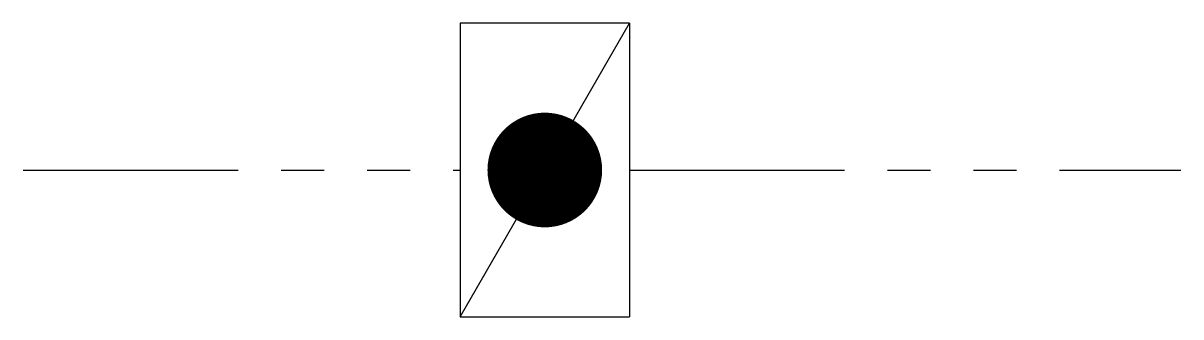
# Model space of a CAD drawing. Extents: x -21204.4 to -21153.9, y -11956.9 to -11944.1.
import ezdxf

# ---------------------------------------------------------------- set-up
doc = ezdxf.new("R2010")
doc.units = 0
doc.header["$MEASUREMENT"] = 0
doc.linetypes.add('PHANTOM2', pattern=[1.25, 0.625, -0.125, 0.125, -0.125, 0.125, -0.125])
doc.layers.get('0').update_dxf_attribs({"color": 3, "linetype": 'CONTINUOUS'})

msp = doc.modelspace()

# ---------------------------------------------------------------- linework, layer by layer
at = {"color": 2}
for p, q in [((-21177.983, -11944.063), (-21185.372, -11944.063)), ((-21185.372, -11956.862), (-21177.983, -11944.063)), ((-21185.372, -11944.063), (-21185.372, -11956.862)), ((-21177.983, -11944.063), (-21177.983, -11956.862)), ((-21185.372, -11956.862), (-21177.983, -11956.862))]:
    msp.add_line(p, q, dxfattribs=at)
at = {"color": 1, "linetype": 'PHANTOM2', "ltscale": 15}
for p, q in [((-21204.426, -11950.463), (-21185.372, -11950.463)), ((-21177.983, -11950.463), (-21153.941, -11950.463))]:
    msp.add_line(p, q, dxfattribs=at)
at = {"color": 7, "const_width": 2.5}
msp.add_lwpolyline([(-21182.928, -11950.463, 1), (-21180.428, -11950.463, 1)], format="xyb", close=True, dxfattribs=at)

doc.saveas('drawing.dxf')
